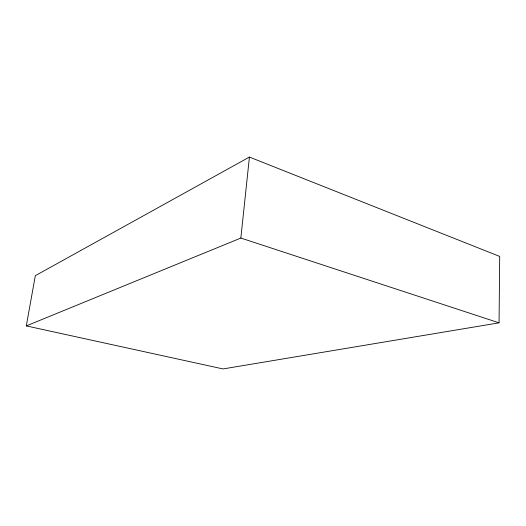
<?xml version="1.0" encoding="UTF-8"?>
<svg xmlns="http://www.w3.org/2000/svg" width="526" height="526" viewBox="0 0 526 526"><rect width="100%" height="100%" fill="white"/><g stroke="black" fill="none" stroke-linecap="round" stroke-linejoin="round"><path stroke-width="0.79" d="M499.056 322.839L499.7 256.425L249.423 157.064L35.327 275.677L26.3 325.903L223.017 368.936L499.056 322.839L240.849 238.048L26.3 325.903M240.849 238.048L249.423 157.064"/></g></svg>
